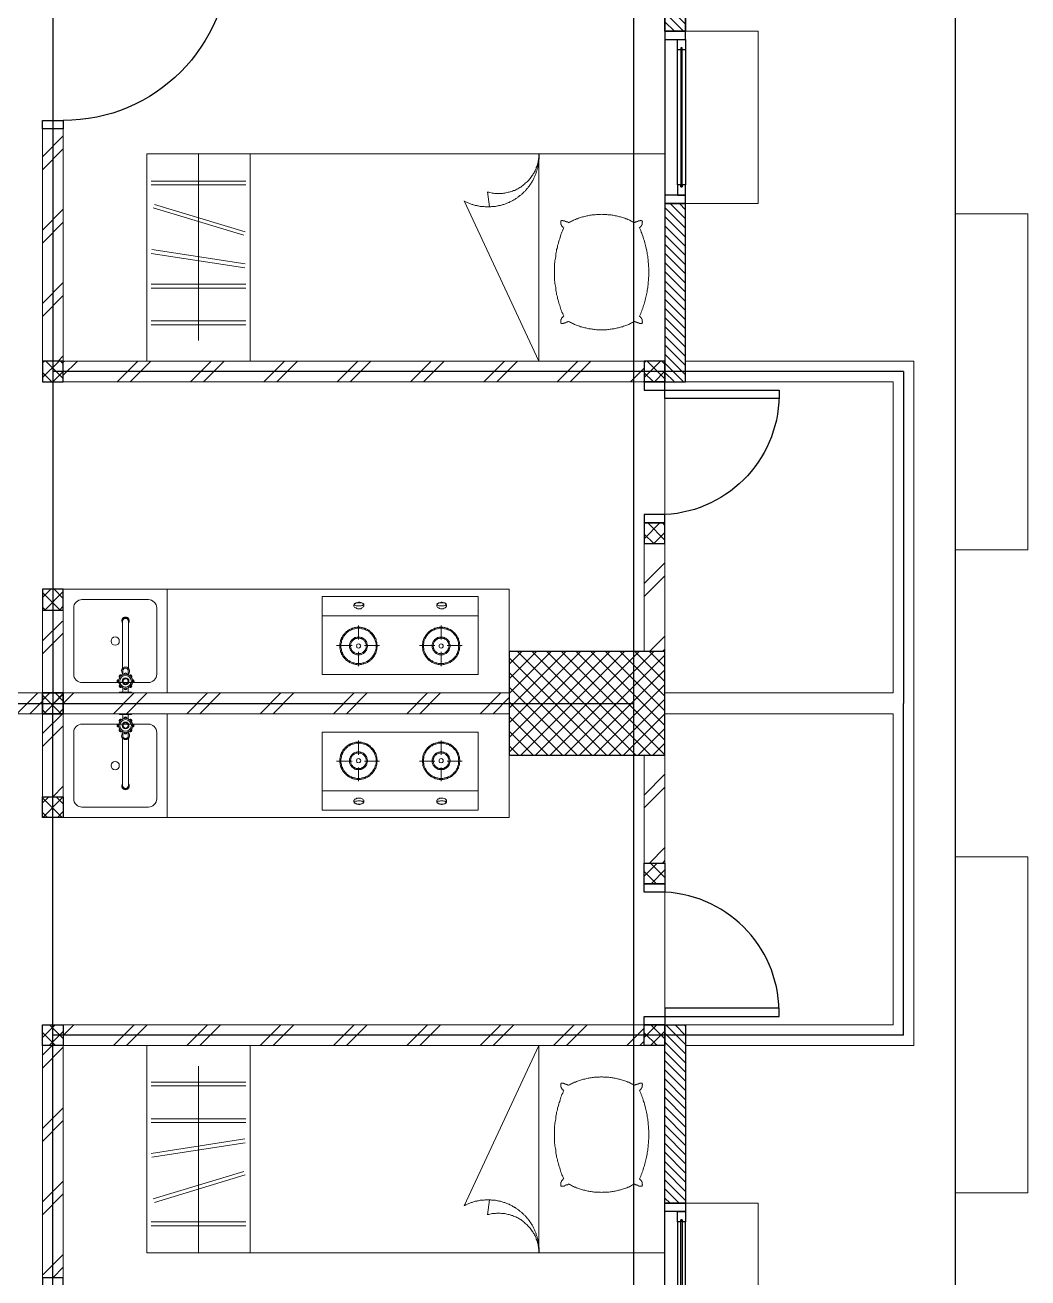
# Model space of a CAD drawing. Header units: millimetres. Extents: x -324 to 75, y -297 to 70.
# Drawn here: x -44.29 to -39.46, y 29.31 to 35.35 of the extents above; entities that cross this region are included whole.
import ezdxf

# ---------------------------------------------------------------- set-up
doc = ezdxf.new("R2010")
doc.units = ezdxf.units.MM
doc.layers.get('defpoints').update_dxf_attribs({"color": 1})
for name, color, linetype, lineweight in [('ars', 11, 'Continuous', 0), ('KOL', 1, 'Continuous', 30), ('KOLOM', 4, 'Continuous', 9), ('lan', 7, 'Continuous', 15), ('SANITAIR', 15, 'Continuous', 9), ('tem', 5, 'Continuous', 20)]:
    doc.layers.add(name, color=color, linetype=linetype, lineweight=lineweight)
doc.layers.add('as', color=1, linetype='Continuous', plot=False)
doc.layers.add('Kusen', color=30, linetype='Continuous')
pattern_1 = [(45, (3.915, 7.49455), (-0.1767767, 0.1767767), []), (45, (3.9775, 7.49455), (-0.1767767, 0.1767767), [])]

# ---------------------------------------------------------------- blocks, each defined once
blk = doc.blocks.new('T. J2')
at = {"layer": 'Kusen'}
for p, q in [((-0.3692, 0.1), (0.2808, 0.1)), ((-0.4192, 0), (0.3308, 0)), ((0.2808, 0.06), (-0.3692, 0.06))]:
    blk.add_line(p, q, dxfattribs=at)
for points in [[(-0.4592, 0), (-0.4192, 0), (-0.4192, 0.1), (-0.4592, 0.1)], [(0.3308, 0), (0.3708, 0), (0.3708, 0.1), (0.3308, 0.1)]]:
    blk.add_lwpolyline(points, close=True, dxfattribs=at)
for points in [[(-0.3692, 0.0775), (-0.3692, 0.06), (-0.4192, 0.06), (-0.4192, 0.1), (-0.3692, 0.1), (-0.3692, 0.0825), (-0.3792, 0.0825), (-0.3792, 0.0775), (-0.3692, 0.0775)], [(0.2808, 0.0775), (0.2808, 0.06), (0.3308, 0.06), (0.3308, 0.1), (0.2808, 0.1), (0.2808, 0.0825), (0.2908, 0.0825), (0.2908, 0.0775), (0.2808, 0.0775)]]:
    blk.add_lwpolyline(points, dxfattribs=at)
at = {"layer": 'Kusen', "color": 141}
blk.add_lwpolyline([(-0.3792, 0.0775), (0.2908, 0.0775), (0.2908, 0.0825), (-0.3792, 0.0825)], close=True, dxfattribs=at)
blk = doc.blocks.new('K 10.10')
at = {"layer": 'ars'}
h = blk.add_hatch(dxfattribs=at)
h.set_pattern_fill('_USER', color=256, scale=0.05, angle=45, double=1, pattern_type=0)
h.set_pattern_definition([(45, (0, 0), (-0.035355339, 0.035355339), []), (135, (0, 0), (-0.035355339, -0.035355339), [])])
h.paths.add_polyline_path([(1560.5383, 1380.4069), (1560.6383, 1380.4069), (1560.6383, 1380.5069), (1560.5383, 1380.5069)])
at = {"layer": 'KOL'}
blk.add_lwpolyline([(1560.5383, 1380.4069), (1560.6383, 1380.4069), (1560.6383, 1380.5069), (1560.5383, 1380.5069)], close=True, dxfattribs=at)
blk = doc.blocks.new('P.60')
at = {"layer": 'Kusen'}
for points in [[(1472.8348, 997.5354), (1472.8748, 997.5354), (1472.8748, 997.4354), (1472.8348, 997.4354)], [(1473.4748, 997.5354), (1473.5148, 997.5354), (1473.5148, 997.4354), (1473.4748, 997.4354)], [(1472.8748, 996.8854), (1472.9148, 996.8854), (1472.9148, 997.4354), (1472.8748, 997.4354)]]:
    blk.add_lwpolyline(points, close=True, dxfattribs=at)
blk.add_arc((1472.8948, 997.4658), 0.5808, 268.02661, 356.99428, dxfattribs=at)
blk = doc.blocks.new('P.80')
at = {"layer": 'Kusen'}
for points in [[(-69.8094, -74.8368), (-69.7694, -74.8368), (-69.7694, -74.0368), (-69.8094, -74.0368)], [(-70.6094, -74.9368), (-70.5694, -74.9368), (-70.5694, -74.8368), (-70.6094, -74.8368)], [(-69.7694, -74.9368), (-69.7294, -74.9368), (-69.7294, -74.8368), (-69.7694, -74.8368)]]:
    blk.add_lwpolyline(points, close=True, dxfattribs=at)
blk.add_arc((-69.7694, -74.8368), 0.8, 90, 180, dxfattribs=at)
blk = doc.blocks.new('KRAN DPR ATAS')
for p, q in [((-0.0289, 0), (0.0289, 0)), ((-0.0289, 0), (-0.0289, -0.0021)), ((0.0289, 0), (0.0289, -0.0021)), ((-0.0275, -0.0035), (0.0275, -0.0035)), ((-0.0127, -0.0092), (-0.0127, -0.0252)), ((0.0127, -0.0092), (0.0127, -0.0252)), ((-0.014, -0.1188), (-0.014, -0.3457)), ((-0.0127, -0.0877), (-0.0127, -0.1101)), ((0.0127, -0.0877), (0.0127, -0.1101)), ((0.014, -0.1188), (0.014, -0.3457))]:
    blk.add_line(p, q)
for radius in [0.0338, 0.0279, 0.0166, 0.0138, 0.0123]:
    blk.add_circle((0, -0.0564), radius)
for centre, radius, start, end in [((-0.0338, -0.0564), 0.00706, 84.00203, 275.99797), ((-0.0315, -0.0564), 0.00706, 103.11888, 256.88112), ((-0.0239, -0.0326), 0.00706, 39.00203, 230.99797), ((-0.0222, -0.0342), 0.00706, 58.11888, 211.88112), ((-0.0275, -0.0021), 0.00141, 180, 270), ((-0.0183, -0.0092), 0.00564, 0, 90), ((-0.0009, -0.0214), 0.00884, 254.902, 254.902), ((0, -0.0227), 0.00706, 354.00203, 185.99797), ((0, -0.025), 0.00706, 13.11888, 166.88112), ((0.0183, -0.0092), 0.00564, 90, 180), ((0.0239, -0.0326), 0.00706, 309.00203, 140.99797), ((0.0222, -0.0342), 0.00706, 328.11888, 121.88112), ((0.0275, -0.0021), 0.00141, 270, 0), ((0.0338, -0.0564), 0.00706, 264.00203, 95.99797), ((0.0315, -0.0564), 0.00706, 283.11888, 76.88112), ((-0.0239, -0.0803), 0.00706, 129.00203, 320.99797), ((-0.0222, -0.0787), 0.00706, 148.11888, 301.88112), ((0, -0.1058), 0.0191, 134.71101, 45.28899), ((0, -0.1058), 0.0134, 198.67172, 270), ((0, -0.0902), 0.00706, 174.00203, 5.99797), ((0, -0.0879), 0.00706, 193.11888, 346.88112), ((0, -0.1058), 0.0134, 270, 341.32828), ((0.0239, -0.0803), 0.00706, 219.00203, 50.99797), ((0.0222, -0.0787), 0.00706, 238.11888, 31.88112), ((0, -0.3457), 0.0178, 141.82775, 38.17225), ((0, -0.3484), 0.0178, 175.66412, 4.33588), ((0, -0.3457), 0.014, 180, 0)]:
    blk.add_arc(centre, radius, start, end)
blk = doc.blocks.new('KOMPOR')
for points in [[(0, 0.3765), (0, -0.3765)], [(0.0944, 0.3765), (0, 0.3765)], [(0.3765, 0.3765), (0.0944, 0.3765)], [(0.0944, 0.3765), (0.0944, -0.3765)], [(0.3765, -0.3765), (0.3765, 0.3765)], [(0.2373, 0.3063), (0.2373, 0.2312)], [(0.2385, 0.2906), (0.2337, 0.2906), (0.23, 0.2906), (0.2252, 0.2893), (0.2203, 0.2893), (0.2167, 0.2881), (0.2119, 0.2869), (0.2082, 0.2857), (0.2034, 0.2833), (0.1998, 0.2821), (0.1961, 0.2797), (0.1925, 0.2772), (0.1889, 0.276), (0.1852, 0.2724), (0.1816, 0.27), (0.178, 0.2676), (0.1755, 0.2639), (0.1719, 0.2615), (0.1695, 0.2579), (0.1671, 0.2542), (0.1634, 0.2506), (0.1622, 0.247), (0.1598, 0.2433), (0.1574, 0.2397), (0.1562, 0.2361), (0.1538, 0.2312), (0.1525, 0.2276), (0.1513, 0.2228), (0.1501, 0.2191), (0.1501, 0.2143), (0.1489, 0.2094), (0.1489, 0.2058), (0.1489, 0.201), (0.1489, 0.1961), (0.1489, 0.1913), (0.1501, 0.1864), (0.1501, 0.1828), (0.1513, 0.178), (0.1525, 0.1743), (0.1538, 0.1695), (0.1562, 0.1659), (0.1574, 0.161), (0.1598, 0.1574), (0.1622, 0.1538), (0.1634, 0.1501), (0.1671, 0.1465), (0.1695, 0.1429), (0.1719, 0.1404), (0.1755, 0.1368), (0.178, 0.1344), (0.1816, 0.1308), (0.1852, 0.1283), (0.1889, 0.1259), (0.1925, 0.1235), (0.1961, 0.1211), (0.1998, 0.1199), (0.2034, 0.1174), (0.2082, 0.1162), (0.2119, 0.115), (0.2167, 0.1138), (0.2203, 0.1126), (0.2252, 0.1114), (0.23, 0.1114), (0.2337, 0.1102), (0.2385, 0.1102), (0.2433, 0.1102), (0.2482, 0.1114), (0.253, 0.1114), (0.2567, 0.1126), (0.2615, 0.1138), (0.2651, 0.115), (0.27, 0.1162), (0.2736, 0.1174), (0.2785, 0.1199), (0.2821, 0.1211), (0.2857, 0.1235), (0.2893, 0.1259), (0.293, 0.1283), (0.2966, 0.1308), (0.299, 0.1344), (0.3027, 0.1368), (0.3051, 0.1404), (0.3087, 0.1429), (0.3111, 0.1465), (0.3136, 0.1501), (0.316, 0.1538), (0.3184, 0.1574), (0.3196, 0.161), (0.322, 0.1659), (0.3232, 0.1695), (0.3245, 0.1743), (0.3257, 0.178), (0.3269, 0.1828), (0.3281, 0.1864), (0.3281, 0.1913), (0.3293, 0.1961), (0.3293, 0.201), (0.3293, 0.2058), (0.3281, 0.2094), (0.3281, 0.2143), (0.3269, 0.2191), (0.3257, 0.2228), (0.3245, 0.2276), (0.3232, 0.2312), (0.322, 0.2361), (0.3196, 0.2397), (0.3184, 0.2433), (0.316, 0.247), (0.3136, 0.2506), (0.3111, 0.2542), (0.3087, 0.2579), (0.3051, 0.2615), (0.3027, 0.2639), (0.299, 0.2676), (0.2966, 0.27), (0.293, 0.2724), (0.2893, 0.276), (0.2857, 0.2772), (0.2821, 0.2797), (0.2785, 0.2821), (0.2736, 0.2833), (0.27, 0.2857), (0.2651, 0.2869), (0.2615, 0.2881), (0.2567, 0.2893), (0.253, 0.2893), (0.2482, 0.2906), (0.2433, 0.2906), (0.2385, 0.2906)], [(0.2385, 0.2857), (0.2349, 0.2857), (0.23, 0.2857), (0.2264, 0.2845), (0.2215, 0.2833), (0.2179, 0.2833), (0.2131, 0.2821), (0.2094, 0.2809), (0.2058, 0.2785), (0.2022, 0.2772), (0.1985, 0.2748), (0.1949, 0.2736), (0.1913, 0.2712), (0.1877, 0.2688), (0.1852, 0.2663), (0.1816, 0.2639), (0.1792, 0.2603), (0.1755, 0.2579), (0.1731, 0.2542), (0.1707, 0.2518), (0.1683, 0.2482), (0.1659, 0.2446), (0.1646, 0.2409), (0.1622, 0.2373), (0.161, 0.2337), (0.1586, 0.23), (0.1574, 0.2264), (0.1562, 0.2215), (0.1562, 0.2179), (0.155, 0.2131), (0.1538, 0.2094), (0.1538, 0.2046), (0.1538, 0.201), (0.1538, 0.1961), (0.1538, 0.1925), (0.155, 0.1877), (0.1562, 0.184), (0.1562, 0.1792), (0.1574, 0.1755), (0.1586, 0.1719), (0.161, 0.1671), (0.1622, 0.1634), (0.1646, 0.1598), (0.1659, 0.1562), (0.1683, 0.1525), (0.1707, 0.1501), (0.1731, 0.1465), (0.1755, 0.1441), (0.1792, 0.1404), (0.1816, 0.138), (0.1852, 0.1356), (0.1877, 0.132), (0.1913, 0.1308), (0.1949, 0.1283), (0.1985, 0.1259), (0.2022, 0.1235), (0.2058, 0.1223), (0.2094, 0.1211), (0.2131, 0.1199), (0.2179, 0.1186), (0.2215, 0.1174), (0.2264, 0.1162), (0.23, 0.1162), (0.2349, 0.1162), (0.2385, 0.1162), (0.2433, 0.1162), (0.247, 0.1162), (0.2518, 0.1162), (0.2554, 0.1174), (0.2603, 0.1186), (0.2639, 0.1199), (0.2676, 0.1211), (0.2724, 0.1223), (0.276, 0.1235), (0.2797, 0.1259), (0.2833, 0.1283), (0.2869, 0.1308), (0.2893, 0.132), (0.293, 0.1356), (0.2954, 0.138), (0.299, 0.1404), (0.3015, 0.1441), (0.3039, 0.1465), (0.3075, 0.1501), (0.3087, 0.1525), (0.3111, 0.1562), (0.3136, 0.1598), (0.316, 0.1634), (0.3172, 0.1671), (0.3184, 0.1719), (0.3196, 0.1755), (0.3208, 0.1792), (0.322, 0.184), (0.3232, 0.1877), (0.3232, 0.1925), (0.3232, 0.1961), (0.3232, 0.201), (0.3232, 0.2046), (0.3232, 0.2094), (0.3232, 0.2131), (0.322, 0.2179), (0.3208, 0.2215), (0.3196, 0.2264), (0.3184, 0.23), (0.3172, 0.2337), (0.316, 0.2373), (0.3136, 0.2409), (0.3111, 0.2446), (0.3087, 0.2482), (0.3075, 0.2518), (0.3039, 0.2542), (0.3015, 0.2579), (0.299, 0.2603), (0.2954, 0.2639), (0.293, 0.2663), (0.2893, 0.2688), (0.2869, 0.2712), (0.2833, 0.2736), (0.2797, 0.2748), (0.276, 0.2772), (0.2724, 0.2785), (0.2676, 0.2809), (0.2639, 0.2821), (0.2603, 0.2833), (0.2554, 0.2833), (0.2518, 0.2845), (0.247, 0.2857), (0.2433, 0.2857), (0.2385, 0.2857)], [(0.2385, 0.2433), (0.2349, 0.2433), (0.23, 0.2433), (0.2264, 0.2421), (0.2215, 0.2409), (0.2179, 0.2385), (0.2143, 0.2361), (0.2119, 0.2337), (0.2082, 0.2312), (0.2058, 0.2276), (0.2034, 0.2252), (0.201, 0.2215), (0.1985, 0.2179), (0.1973, 0.2131), (0.1961, 0.2094), (0.1961, 0.2046), (0.1961, 0.201), (0.1961, 0.1961), (0.1961, 0.1925), (0.1973, 0.1877), (0.1985, 0.184), (0.201, 0.1804), (0.2034, 0.1768), (0.2058, 0.1731), (0.2082, 0.1707), (0.2119, 0.1671), (0.2143, 0.1646), (0.2179, 0.1622), (0.2215, 0.161), (0.2264, 0.1598), (0.23, 0.1586), (0.2349, 0.1574), (0.2385, 0.1574), (0.2433, 0.1574), (0.247, 0.1586), (0.2518, 0.1598), (0.2554, 0.161), (0.2591, 0.1622), (0.2627, 0.1646), (0.2663, 0.1671), (0.2688, 0.1707), (0.2724, 0.1731), (0.2748, 0.1768), (0.2772, 0.1804), (0.2785, 0.184), (0.2797, 0.1877), (0.2809, 0.1925), (0.2821, 0.1961), (0.2821, 0.201), (0.2821, 0.2046), (0.2809, 0.2094), (0.2797, 0.2131), (0.2785, 0.2179), (0.2772, 0.2215), (0.2748, 0.2252), (0.2724, 0.2276), (0.2688, 0.2312), (0.2663, 0.2337), (0.2627, 0.2361), (0.2591, 0.2385), (0.2554, 0.2409), (0.2518, 0.2421), (0.247, 0.2433), (0.2433, 0.2433), (0.2385, 0.2433)], [(0.0436, 0.2228), (0.0472, 0.2228), (0.0496, 0.2215), (0.0533, 0.2191), (0.0545, 0.2155), (0.0557, 0.2119), (0.0581, 0.2094), (0.0593, 0.2046), (0.0593, 0.1998), (0.0593, 0.1949), (0.0593, 0.1901), (0.0569, 0.1864), (0.0557, 0.1828), (0.0533, 0.1792), (0.0508, 0.178), (0.0484, 0.1755), (0.046, 0.1743), (0.0424, 0.1743), (0.04, 0.1755), (0.0375, 0.178), (0.0339, 0.1792), (0.0327, 0.1828), (0.0315, 0.1864), (0.0291, 0.1901), (0.0278, 0.1949), (0.0278, 0.1998), (0.0291, 0.2046), (0.0303, 0.2094), (0.0315, 0.2119), (0.0339, 0.2155), (0.0351, 0.2191), (0.0375, 0.2215), (0.0412, 0.2228), (0.0436, 0.2228)], [(0.0375, 0.2215), (0.04, 0.2215), (0.04, 0.2203), (0.0424, 0.2179), (0.0436, 0.2155), (0.0448, 0.2119), (0.0448, 0.2082), (0.046, 0.2034), (0.046, 0.1998), (0.046, 0.1961), (0.046, 0.1913), (0.0448, 0.1877), (0.0436, 0.184), (0.0436, 0.1816), (0.0412, 0.178), (0.04, 0.1768), (0.0387, 0.1755), (0.0375, 0.1755), (0.0351, 0.1768), (0.0339, 0.178), (0.0327, 0.1816), (0.0315, 0.184), (0.0315, 0.1877), (0.0303, 0.1913), (0.0303, 0.1961), (0.0303, 0.1998), (0.0303, 0.2034), (0.0315, 0.2082), (0.0315, 0.2119), (0.0327, 0.2155), (0.0339, 0.2179), (0.0351, 0.2203), (0.0363, 0.2215), (0.0375, 0.2215)], [(0.1404, 0.201), (0.207, 0.201)], [(0.2385, 0.2385), (0.2349, 0.2385), (0.2312, 0.2373), (0.2276, 0.2373), (0.224, 0.2361), (0.2203, 0.2337), (0.2179, 0.2324), (0.2143, 0.23), (0.2119, 0.2276), (0.2094, 0.2252), (0.207, 0.2215), (0.2058, 0.2191), (0.2034, 0.2155), (0.2022, 0.2119), (0.2022, 0.2082), (0.201, 0.2046), (0.201, 0.201), (0.201, 0.1973), (0.2022, 0.1925), (0.2022, 0.1889), (0.2034, 0.1864), (0.2058, 0.1828), (0.207, 0.1792), (0.2094, 0.1768), (0.2119, 0.1743), (0.2143, 0.1719), (0.2179, 0.1695), (0.2203, 0.1671), (0.224, 0.1659), (0.2276, 0.1646), (0.2312, 0.1634), (0.2349, 0.1634), (0.2385, 0.1622), (0.2421, 0.1634), (0.247, 0.1634), (0.2506, 0.1646), (0.253, 0.1659), (0.2567, 0.1671), (0.2603, 0.1695), (0.2627, 0.1719), (0.2651, 0.1743), (0.2676, 0.1768), (0.27, 0.1792), (0.2724, 0.1828), (0.2736, 0.1864), (0.2748, 0.1889), (0.276, 0.1925), (0.276, 0.1973), (0.2772, 0.201), (0.276, 0.2046), (0.276, 0.2082), (0.2748, 0.2119), (0.2736, 0.2155), (0.2724, 0.2191), (0.27, 0.2215), (0.2676, 0.2252), (0.2651, 0.2276), (0.2627, 0.23), (0.2603, 0.2324), (0.2567, 0.2337), (0.253, 0.2361), (0.2506, 0.2373), (0.247, 0.2373), (0.2421, 0.2385), (0.2385, 0.2385)], [(0.2385, 0.2107), (0.2349, 0.2094), (0.2312, 0.2082), (0.23, 0.2046), (0.2288, 0.201), (0.23, 0.1961), (0.2312, 0.1937), (0.2349, 0.1913), (0.2385, 0.1901), (0.2433, 0.1913), (0.2458, 0.1937), (0.2482, 0.1961), (0.2494, 0.201), (0.2482, 0.2046), (0.2458, 0.2082), (0.2433, 0.2094), (0.2385, 0.2107)], [(0.3366, 0.1998), (0.2676, 0.1998)], [(0.2373, 0.0993), (0.2373, 0.1719)], [(0.2385, -0.1077), (0.2337, -0.1077), (0.23, -0.1077), (0.2252, -0.109), (0.2203, -0.109), (0.2167, -0.1102), (0.2119, -0.1114), (0.2082, -0.1126), (0.2034, -0.115), (0.1998, -0.1162), (0.1961, -0.1186), (0.1925, -0.1211), (0.1889, -0.1235), (0.1852, -0.1259), (0.1816, -0.1283), (0.178, -0.1308), (0.1755, -0.1344), (0.1719, -0.1368), (0.1695, -0.1404), (0.1671, -0.1441), (0.1634, -0.1477), (0.1622, -0.1513), (0.1598, -0.155), (0.1574, -0.1586), (0.1562, -0.1622), (0.1538, -0.1671), (0.1525, -0.1707), (0.1513, -0.1755), (0.1501, -0.1792), (0.1501, -0.184), (0.1489, -0.1889), (0.1489, -0.1925), (0.1489, -0.1973), (0.1489, -0.2022), (0.1489, -0.207), (0.1501, -0.2119), (0.1501, -0.2155), (0.1513, -0.2203), (0.1525, -0.224), (0.1538, -0.2288), (0.1562, -0.2324), (0.1574, -0.2373), (0.1598, -0.2409), (0.1622, -0.2446), (0.1634, -0.2482), (0.1671, -0.2518), (0.1695, -0.2554), (0.1719, -0.2579), (0.1755, -0.2615), (0.178, -0.2639), (0.1816, -0.2676), (0.1852, -0.27), (0.1889, -0.2724), (0.1925, -0.2748), (0.1961, -0.2772), (0.1998, -0.2785), (0.2034, -0.2809), (0.2082, -0.2821), (0.2119, -0.2833), (0.2167, -0.2845), (0.2203, -0.2857), (0.2252, -0.2869), (0.23, -0.2869), (0.2337, -0.2881), (0.2385, -0.2881), (0.2433, -0.2881), (0.2482, -0.2869), (0.253, -0.2869), (0.2567, -0.2857), (0.2615, -0.2845), (0.2651, -0.2833), (0.27, -0.2821), (0.2736, -0.2809), (0.2785, -0.2785), (0.2821, -0.2772), (0.2857, -0.2748), (0.2893, -0.2724), (0.293, -0.27), (0.2966, -0.2676), (0.299, -0.2639), (0.3027, -0.2615), (0.3051, -0.2579), (0.3087, -0.2554), (0.3111, -0.2518), (0.3136, -0.2482), (0.316, -0.2446), (0.3184, -0.2409), (0.3196, -0.2373), (0.322, -0.2324), (0.3232, -0.2288), (0.3245, -0.224), (0.3257, -0.2203), (0.3269, -0.2155), (0.3281, -0.2119), (0.3281, -0.207), (0.3293, -0.2022), (0.3293, -0.1973), (0.3293, -0.1925), (0.3281, -0.1889), (0.3281, -0.184), (0.3269, -0.1792), (0.3257, -0.1755), (0.3245, -0.1707), (0.3232, -0.1671), (0.322, -0.1622), (0.3196, -0.1586), (0.3184, -0.155), (0.316, -0.1513), (0.3136, -0.1477), (0.3111, -0.1441), (0.3087, -0.1404), (0.3051, -0.1368), (0.3027, -0.1344), (0.299, -0.1308), (0.2966, -0.1283), (0.293, -0.1259), (0.2893, -0.1235), (0.2857, -0.1211), (0.2821, -0.1186), (0.2785, -0.1162), (0.2736, -0.115), (0.27, -0.1126), (0.2651, -0.1114), (0.2615, -0.1102), (0.2567, -0.109), (0.253, -0.109), (0.2482, -0.1077), (0.2433, -0.1077), (0.2385, -0.1077)], [(0.2385, -0.1126), (0.2349, -0.1126), (0.23, -0.1126), (0.2264, -0.1138), (0.2215, -0.115), (0.2179, -0.115), (0.2131, -0.1162), (0.2094, -0.1174), (0.2058, -0.1199), (0.2022, -0.1211), (0.1985, -0.1235), (0.1949, -0.1247), (0.1913, -0.1271), (0.1877, -0.1295), (0.1852, -0.132), (0.1816, -0.1344), (0.1792, -0.138), (0.1755, -0.1404), (0.1731, -0.1441), (0.1707, -0.1465), (0.1683, -0.1501), (0.1659, -0.1538), (0.1646, -0.1574), (0.1622, -0.161), (0.161, -0.1646), (0.1586, -0.1683), (0.1574, -0.1719), (0.1562, -0.1768), (0.1562, -0.1804), (0.155, -0.1852), (0.1538, -0.1889), (0.1538, -0.1937), (0.1538, -0.1973), (0.1538, -0.2022), (0.1538, -0.2058), (0.155, -0.2107), (0.1562, -0.2143), (0.1562, -0.2191), (0.1574, -0.2228), (0.1586, -0.2264), (0.161, -0.2312), (0.1622, -0.2349), (0.1646, -0.2385), (0.1659, -0.2421), (0.1683, -0.2458), (0.1707, -0.2482), (0.1731, -0.2518), (0.1755, -0.2554), (0.1792, -0.2579), (0.1816, -0.2603), (0.1852, -0.2627), (0.1877, -0.2663), (0.1913, -0.2688), (0.1949, -0.27), (0.1985, -0.2724), (0.2022, -0.2748), (0.2058, -0.276), (0.2094, -0.2772), (0.2131, -0.2785), (0.2179, -0.2797), (0.2215, -0.2809), (0.2264, -0.2821), (0.23, -0.2821), (0.2349, -0.2821), (0.2385, -0.2833), (0.2433, -0.2821), (0.247, -0.2821), (0.2518, -0.2821), (0.2554, -0.2809), (0.2603, -0.2797), (0.2639, -0.2785), (0.2676, -0.2772), (0.2724, -0.276), (0.276, -0.2748), (0.2797, -0.2724), (0.2833, -0.27), (0.2869, -0.2688), (0.2893, -0.2663), (0.293, -0.2627), (0.2954, -0.2603), (0.299, -0.2579), (0.3015, -0.2554), (0.3039, -0.2518), (0.3075, -0.2482), (0.3087, -0.2458), (0.3111, -0.2421), (0.3136, -0.2385), (0.316, -0.2349), (0.3172, -0.2312), (0.3184, -0.2264), (0.3196, -0.2228), (0.3208, -0.2191), (0.322, -0.2143), (0.3232, -0.2107), (0.3232, -0.2058), (0.3232, -0.2022), (0.3232, -0.1973), (0.3232, -0.1937), (0.3232, -0.1889), (0.3232, -0.1852), (0.322, -0.1804), (0.3208, -0.1768), (0.3196, -0.1719), (0.3184, -0.1683), (0.3172, -0.1646), (0.316, -0.161), (0.3136, -0.1574), (0.3111, -0.1538), (0.3087, -0.1501), (0.3075, -0.1465), (0.3039, -0.1441), (0.3015, -0.1404), (0.299, -0.138), (0.2954, -0.1344), (0.293, -0.132), (0.2893, -0.1295), (0.2869, -0.1271), (0.2833, -0.1247), (0.2797, -0.1235), (0.276, -0.1211), (0.2724, -0.1199), (0.2676, -0.1174), (0.2639, -0.1162), (0.2603, -0.115), (0.2554, -0.115), (0.2518, -0.1138), (0.247, -0.1126), (0.2433, -0.1126), (0.2385, -0.1126)], [(0.2373, -0.0932), (0.2373, -0.1671)], [(0.0436, -0.1768), (0.0472, -0.1768), (0.0496, -0.178), (0.0533, -0.1804), (0.0545, -0.1828), (0.0557, -0.1864), (0.0581, -0.1901), (0.0593, -0.1949), (0.0593, -0.1985), (0.0593, -0.2034), (0.0593, -0.2082), (0.0569, -0.2119), (0.0557, -0.2167), (0.0533, -0.2191), (0.0508, -0.2215), (0.0484, -0.224), (0.046, -0.224), (0.0424, -0.224), (0.04, -0.224), (0.0375, -0.2215), (0.0339, -0.2191), (0.0327, -0.2167), (0.0315, -0.2119), (0.0291, -0.2082), (0.0278, -0.2034), (0.0278, -0.1985), (0.0291, -0.1949), (0.0303, -0.1901), (0.0315, -0.1864), (0.0339, -0.1828), (0.0351, -0.1804), (0.0375, -0.178), (0.0412, -0.1768), (0.0436, -0.1768)], [(0.0375, -0.1768), (0.04, -0.178), (0.04, -0.1792), (0.0424, -0.1804), (0.0436, -0.1828), (0.0448, -0.1864), (0.0448, -0.1901), (0.046, -0.1949), (0.046, -0.1985), (0.046, -0.2034), (0.046, -0.2082), (0.0448, -0.2107), (0.0436, -0.2155), (0.0436, -0.2179), (0.0412, -0.2203), (0.04, -0.2228), (0.0387, -0.2228), (0.0375, -0.2228), (0.0351, -0.2228), (0.0339, -0.2203), (0.0327, -0.2179), (0.0315, -0.2155), (0.0315, -0.2107), (0.0303, -0.2082), (0.0303, -0.2034), (0.0303, -0.1985), (0.0303, -0.1949), (0.0315, -0.1901), (0.0315, -0.1864), (0.0327, -0.1828), (0.0339, -0.1804), (0.0351, -0.1792), (0.0363, -0.178), (0.0375, -0.1768)], [(0.2385, -0.155), (0.2349, -0.155), (0.23, -0.155), (0.2264, -0.1562), (0.2215, -0.1574), (0.2179, -0.1598), (0.2143, -0.1622), (0.2119, -0.1646), (0.2082, -0.1671), (0.2058, -0.1707), (0.2034, -0.1731), (0.201, -0.1768), (0.1985, -0.1804), (0.1973, -0.1852), (0.1961, -0.1889), (0.1961, -0.1937), (0.1961, -0.1973), (0.1961, -0.2022), (0.1961, -0.207), (0.1973, -0.2107), (0.1985, -0.2143), (0.201, -0.2179), (0.2034, -0.2215), (0.2058, -0.2252), (0.2082, -0.2288), (0.2119, -0.2312), (0.2143, -0.2337), (0.2179, -0.2361), (0.2215, -0.2373), (0.2264, -0.2385), (0.23, -0.2397), (0.2349, -0.2409), (0.2385, -0.2409), (0.2433, -0.2409), (0.247, -0.2397), (0.2518, -0.2385), (0.2554, -0.2373), (0.2591, -0.2361), (0.2627, -0.2337), (0.2663, -0.2312), (0.2688, -0.2288), (0.2724, -0.2252), (0.2748, -0.2215), (0.2772, -0.2179), (0.2785, -0.2143), (0.2797, -0.2107), (0.2809, -0.207), (0.2821, -0.2022), (0.2821, -0.1973), (0.2821, -0.1937), (0.2809, -0.1889), (0.2797, -0.1852), (0.2785, -0.1804), (0.2772, -0.1768), (0.2748, -0.1731), (0.2724, -0.1707), (0.2688, -0.1671), (0.2663, -0.1646), (0.2627, -0.1622), (0.2591, -0.1598), (0.2554, -0.1574), (0.2518, -0.1562), (0.247, -0.155), (0.2433, -0.155), (0.2385, -0.155)], [(0.2385, -0.1598), (0.2349, -0.1598), (0.2312, -0.161), (0.2276, -0.161), (0.224, -0.1622), (0.2203, -0.1646), (0.2179, -0.1659), (0.2143, -0.1683), (0.2119, -0.1707), (0.2094, -0.1731), (0.207, -0.1768), (0.2058, -0.1792), (0.2034, -0.1828), (0.2022, -0.1864), (0.2022, -0.1901), (0.201, -0.1937), (0.201, -0.1973), (0.201, -0.2022), (0.2022, -0.2058), (0.2022, -0.2094), (0.2034, -0.2131), (0.2058, -0.2155), (0.207, -0.2191), (0.2094, -0.2215), (0.2119, -0.224), (0.2143, -0.2264), (0.2179, -0.2288), (0.2203, -0.2312), (0.224, -0.2324), (0.2276, -0.2337), (0.2312, -0.2349), (0.2349, -0.2349), (0.2385, -0.2361), (0.2421, -0.2349), (0.247, -0.2349), (0.2506, -0.2337), (0.253, -0.2324), (0.2567, -0.2312), (0.2603, -0.2288), (0.2627, -0.2264), (0.2651, -0.224), (0.2676, -0.2215), (0.27, -0.2191), (0.2724, -0.2155), (0.2736, -0.2131), (0.2748, -0.2094), (0.276, -0.2058), (0.276, -0.2022), (0.2772, -0.1973), (0.276, -0.1937), (0.276, -0.1901), (0.2748, -0.1864), (0.2736, -0.1828), (0.2724, -0.1792), (0.27, -0.1768), (0.2676, -0.1731), (0.2651, -0.1707), (0.2627, -0.1683), (0.2603, -0.1659), (0.2567, -0.1646), (0.253, -0.1622), (0.2506, -0.161), (0.247, -0.161), (0.2421, -0.1598), (0.2385, -0.1598)], [(0.1404, -0.1973), (0.207, -0.1973)], [(0.2385, -0.1877), (0.2349, -0.1889), (0.2312, -0.1901), (0.23, -0.1937), (0.2288, -0.1973), (0.23, -0.2022), (0.2312, -0.2046), (0.2349, -0.207), (0.2385, -0.2082), (0.2433, -0.207), (0.2458, -0.2046), (0.2482, -0.2022), (0.2494, -0.1973), (0.2482, -0.1937), (0.2458, -0.1901), (0.2433, -0.1889), (0.2385, -0.1877)], [(0.2373, -0.299), (0.2373, -0.2264)], [(0.3366, -0.1985), (0.2676, -0.1985)], [(0.0944, -0.3765), (0, -0.3765)], [(0.0944, -0.3765), (0.3765, -0.3765)]]:
    blk.add_lwpolyline(points)
blk = doc.blocks.new('BED2')
blk.add_lwpolyline([(-0.4994, 1.9988), (0.4994, 1.9988), (0.4994, 0), (-0.4994, 0)], close=True)
for points in [[(0.4994, 1.9988), (0.4994, 0)], [(-0.1435, 1.8765), (-0.1435, 1.8765), (-0.1435, 1.8765), (-0.1447, 1.8765), (-0.1447, 1.8777), (-0.1447, 1.8789), (-0.1471, 1.8789), (-0.1471, 1.8814), (-0.1495, 1.8814), (-0.1495, 1.8826), (-0.1495, 1.8826), (-0.1495, 1.8838), (-0.1519, 1.8838), (-0.1519, 1.8862), (-0.1556, 1.8862), (-0.1556, 1.8874), (-0.158, 1.8874), (-0.158, 1.8886), (-0.1592, 1.8886), (-0.1592, 1.8886), (-0.1689, 1.8886), (-0.1689, 1.8898), (-0.1701, 1.8898), (-0.1701, 1.891), (-0.1737, 1.891), (-0.1737, 1.8898), (-0.1737, 1.8898), (-0.1737, 1.8886), (-0.1774, 1.8886), (-0.1774, 1.8886), (-0.1774, 1.8886), (-0.1774, 1.8862), (-0.1786, 1.8862), (-0.1786, 1.8789), (-0.1774, 1.8789), (-0.1774, 1.8765), (-0.1774, 1.8765), (-0.1774, 1.8729), (-0.1762, 1.8729), (-0.1762, 1.8705), (-0.1749, 1.8705), (-0.1749, 1.868), (-0.1737, 1.868), (-0.1737, 1.8668), (-0.1737, 1.8668), (-0.1737, 1.8632), (-0.1725, 1.8632), (-0.1725, 1.8608), (-0.1713, 1.8608), (-0.1713, 1.8571), (-0.1713, 1.8571), (-0.1713, 1.8559), (-0.1701, 1.8559), (-0.1701, 1.8547), (-0.1689, 1.8547), (-0.1689, 1.8523), (-0.1677, 1.8523)], [(0.2827, 1.8765), (0.2766, 1.8789), (0.2706, 1.8826), (0.2633, 1.885), (0.2573, 1.8874), (0.2512, 1.8898), (0.2439, 1.8923), (0.2379, 1.8947), (0.2306, 1.8959), (0.2246, 1.8983), (0.2185, 1.9007), (0.2113, 1.9019), (0.2052, 1.9044), (0.1979, 1.9056), (0.1919, 1.9068), (0.1846, 1.9092), (0.1786, 1.9104), (0.1713, 1.9116), (0.1653, 1.9128), (0.158, 1.914), (0.1519, 1.9153), (0.1447, 1.9165), (0.1374, 1.9165), (0.1314, 1.9177), (0.1241, 1.9189), (0.118, 1.9189), (0.1108, 1.9201), (0.1047, 1.9201), (0.0975, 1.9201), (0.0902, 1.9213), (0.0841, 1.9213), (0.0769, 1.9213), (0.0708, 1.9213), (0.0636, 1.9213), (0.0563, 1.9213), (0.0502, 1.9213), (0.043, 1.9201), (0.0369, 1.9201), (0.0297, 1.9201), (0.0224, 1.9189), (0.0163, 1.9189), (0.0091, 1.9177), (0.003, 1.9165), (-0.0042, 1.9165), (-0.0115, 1.9153), (-0.0176, 1.914), (-0.0248, 1.9128), (-0.0309, 1.9116), (-0.0381, 1.9104), (-0.0442, 1.9092), (-0.0515, 1.9068), (-0.0575, 1.9056), (-0.0648, 1.9044), (-0.0708, 1.9019), (-0.0781, 1.9007), (-0.0841, 1.8983), (-0.0902, 1.8959), (-0.0975, 1.8947), (-0.1035, 1.8923), (-0.1108, 1.8898), (-0.1168, 1.8874), (-0.1229, 1.885), (-0.1301, 1.8826), (-0.1362, 1.8789), (-0.1423, 1.8765)], [(0.3081, 1.8523), (0.3081, 1.8523), (0.3081, 1.8547), (0.3093, 1.8547), (0.3093, 1.8559), (0.3105, 1.8559), (0.3105, 1.8571), (0.3117, 1.8571), (0.3117, 1.8608), (0.3117, 1.8608), (0.3117, 1.8632), (0.313, 1.8632), (0.313, 1.8668), (0.3142, 1.8668), (0.3142, 1.868), (0.3142, 1.868), (0.3142, 1.8705), (0.3154, 1.8705), (0.3154, 1.8729), (0.3166, 1.8729), (0.3166, 1.8765), (0.3178, 1.8765), (0.3178, 1.8789), (0.3178, 1.8789), (0.3178, 1.8862), (0.3178, 1.8862), (0.3178, 1.8886), (0.3166, 1.8886), (0.3166, 1.8886), (0.3142, 1.8886), (0.3142, 1.8898), (0.313, 1.8898), (0.313, 1.891), (0.3093, 1.891), (0.3093, 1.8898), (0.3081, 1.8898), (0.3081, 1.8886), (0.2996, 1.8886), (0.2996, 1.8886), (0.2972, 1.8886), (0.2972, 1.8874), (0.296, 1.8874), (0.296, 1.8862), (0.2924, 1.8862), (0.2924, 1.8838), (0.29, 1.8838), (0.29, 1.8826), (0.2887, 1.8826), (0.2887, 1.8814), (0.2863, 1.8814), (0.2863, 1.8789), (0.2851, 1.8789), (0.2851, 1.8777), (0.2839, 1.8777), (0.2839, 1.8765), (0.2839, 1.8765), (0.2839, 1.8765), (0.2827, 1.8765)], [(-0.1677, 1.8523), (-0.1701, 1.8475), (-0.1725, 1.8426), (-0.1749, 1.8378), (-0.1774, 1.8329), (-0.1798, 1.8293), (-0.1822, 1.8245), (-0.1834, 1.8196), (-0.1858, 1.8148), (-0.187, 1.8099), (-0.1895, 1.8051), (-0.1907, 1.799), (-0.1931, 1.7942), (-0.1943, 1.7893), (-0.1955, 1.7845), (-0.1967, 1.7797), (-0.1979, 1.7748), (-0.1992, 1.77), (-0.2004, 1.7651), (-0.2016, 1.7591), (-0.2028, 1.7542), (-0.204, 1.7494), (-0.204, 1.7446), (-0.2052, 1.7397), (-0.2052, 1.7349), (-0.2064, 1.7288), (-0.2064, 1.724), (-0.2076, 1.7191), (-0.2076, 1.7143), (-0.2076, 1.7082), (-0.2076, 1.7034), (-0.2076, 1.6985), (-0.2088, 1.6937), (-0.2076, 1.6877), (-0.2076, 1.6828), (-0.2076, 1.678), (-0.2076, 1.6731), (-0.2076, 1.6683), (-0.2064, 1.6622), (-0.2064, 1.6574), (-0.2052, 1.6525), (-0.2052, 1.6477), (-0.204, 1.6429), (-0.204, 1.6368), (-0.2028, 1.632), (-0.2016, 1.6271), (-0.2004, 1.6223), (-0.1992, 1.6174), (-0.1979, 1.6126), (-0.1967, 1.6065), (-0.1955, 1.6017), (-0.1943, 1.5969), (-0.1931, 1.592), (-0.1907, 1.5872), (-0.1895, 1.5823), (-0.187, 1.5775), (-0.1858, 1.5726), (-0.1834, 1.5678), (-0.1822, 1.563), (-0.1798, 1.5581), (-0.1774, 1.5533), (-0.1749, 1.5484), (-0.1725, 1.5436), (-0.1701, 1.5387), (-0.1677, 1.5339)], [(0.3081, 1.5339), (0.3105, 1.5387), (0.313, 1.5436), (0.3154, 1.5484), (0.3178, 1.5533), (0.3202, 1.5581), (0.3226, 1.563), (0.3238, 1.5678), (0.3263, 1.5726), (0.3275, 1.5775), (0.3299, 1.5823), (0.3311, 1.5872), (0.3335, 1.592), (0.3347, 1.5969), (0.336, 1.6017), (0.3372, 1.6065), (0.3384, 1.6126), (0.3396, 1.6174), (0.3408, 1.6223), (0.342, 1.6271), (0.3432, 1.632), (0.3444, 1.6368), (0.3444, 1.6429), (0.3456, 1.6477), (0.3456, 1.6525), (0.3469, 1.6574), (0.3469, 1.6622), (0.3481, 1.6683), (0.3481, 1.6731), (0.3481, 1.678), (0.3481, 1.6828), (0.3493, 1.6889), (0.3493, 1.6937), (0.3493, 1.6985), (0.3481, 1.7034), (0.3481, 1.7082), (0.3481, 1.7143), (0.3481, 1.7191), (0.3469, 1.724), (0.3469, 1.7288), (0.3456, 1.7349), (0.3456, 1.7397), (0.3444, 1.7446), (0.3444, 1.7494), (0.3432, 1.7542), (0.342, 1.7591), (0.3408, 1.7651), (0.3396, 1.77), (0.3384, 1.7748), (0.3372, 1.7797), (0.336, 1.7845), (0.3347, 1.7893), (0.3335, 1.7942), (0.3311, 1.799), (0.3299, 1.8051), (0.3275, 1.8099), (0.3263, 1.8148), (0.3238, 1.8196), (0.3226, 1.8245), (0.3202, 1.8293), (0.3178, 1.8329), (0.3154, 1.8378), (0.313, 1.8426), (0.3105, 1.8475), (0.3081, 1.8523)], [(-0.1677, 1.5339), (-0.1689, 1.5339), (-0.1689, 1.5327), (-0.1701, 1.5327), (-0.1701, 1.5303), (-0.1713, 1.5303), (-0.1713, 1.5278), (-0.1713, 1.5278), (-0.1713, 1.5254), (-0.1725, 1.5254), (-0.1725, 1.523), (-0.1737, 1.523), (-0.1737, 1.5206), (-0.1737, 1.5206), (-0.1737, 1.5182), (-0.1749, 1.5182), (-0.1749, 1.5169), (-0.1762, 1.5169), (-0.1762, 1.5145), (-0.1774, 1.5145), (-0.1774, 1.5097), (-0.1774, 1.5097), (-0.1774, 1.5073), (-0.1786, 1.5073), (-0.1786, 1.5), (-0.1774, 1.5), (-0.1774, 1.4988), (-0.1774, 1.4988), (-0.1774, 1.4976), (-0.1737, 1.4976), (-0.1737, 1.4964), (-0.1737, 1.4964), (-0.1737, 1.4964), (-0.1701, 1.4964), (-0.1701, 1.4964), (-0.1689, 1.4964), (-0.1689, 1.4976), (-0.1592, 1.4976), (-0.1592, 1.4988), (-0.158, 1.4988), (-0.158, 1.5), (-0.1556, 1.5), (-0.1556, 1.5), (-0.1519, 1.5), (-0.1519, 1.5024), (-0.1495, 1.5024), (-0.1495, 1.5048), (-0.1495, 1.5048), (-0.1495, 1.5061), (-0.1471, 1.5061), (-0.1471, 1.5073), (-0.1447, 1.5073), (-0.1447, 1.5085), (-0.1447, 1.5085), (-0.1435, 1.5085), (-0.1435, 1.5097), (-0.1435, 1.5097)], [(-0.1423, 1.5109), (-0.1362, 1.5085), (-0.1289, 1.5048), (-0.1229, 1.5024), (-0.1168, 1.5), (-0.1108, 1.4976), (-0.1035, 1.4952), (-0.0975, 1.4939), (-0.0902, 1.4915), (-0.0841, 1.4891), (-0.0781, 1.4879), (-0.0708, 1.4855), (-0.0648, 1.4843), (-0.0575, 1.4818), (-0.0515, 1.4806), (-0.0442, 1.4794), (-0.0381, 1.477), (-0.0309, 1.4758), (-0.0248, 1.4746), (-0.0176, 1.4734), (-0.0115, 1.4722), (-0.0042, 1.4722), (0.003, 1.4709), (0.0091, 1.4697), (0.0163, 1.4685), (0.0224, 1.4685), (0.0297, 1.4673), (0.0369, 1.4673), (0.043, 1.4673), (0.0502, 1.4661), (0.0563, 1.4661), (0.0636, 1.4661), (0.0708, 1.4661), (0.0769, 1.4661), (0.0841, 1.4661), (0.0902, 1.4661), (0.0975, 1.4673), (0.1047, 1.4673), (0.1108, 1.4673), (0.118, 1.4685), (0.1241, 1.4685), (0.1314, 1.4697), (0.1386, 1.4709), (0.1447, 1.4722), (0.1519, 1.4722), (0.158, 1.4734), (0.1653, 1.4746), (0.1713, 1.4758), (0.1786, 1.477), (0.1846, 1.4794), (0.1919, 1.4806), (0.1979, 1.4818), (0.2052, 1.4843), (0.2113, 1.4855), (0.2185, 1.4879), (0.2246, 1.4891), (0.2306, 1.4915), (0.2379, 1.4939), (0.2439, 1.4952), (0.2512, 1.4976), (0.2573, 1.5), (0.2633, 1.5024), (0.2706, 1.5061), (0.2766, 1.5085), (0.2827, 1.5109)], [(0.2839, 1.5097), (0.2839, 1.5085), (0.2839, 1.5085), (0.2839, 1.5085), (0.2851, 1.5085), (0.2851, 1.5073), (0.2863, 1.5073), (0.2863, 1.5061), (0.2887, 1.5061), (0.2887, 1.5048), (0.29, 1.5048), (0.29, 1.5024), (0.2924, 1.5024), (0.2924, 1.5), (0.296, 1.5), (0.296, 1.5), (0.2972, 1.5), (0.2972, 1.4988), (0.2996, 1.4988), (0.2996, 1.4976), (0.3081, 1.4976), (0.3081, 1.4964), (0.3093, 1.4964), (0.3093, 1.4964), (0.313, 1.4964), (0.313, 1.4964), (0.3142, 1.4964), (0.3142, 1.4976), (0.3166, 1.4976), (0.3166, 1.4988), (0.3178, 1.4988), (0.3178, 1.5), (0.3178, 1.5), (0.3178, 1.5073), (0.3178, 1.5073), (0.3178, 1.5097), (0.3166, 1.5097), (0.3166, 1.5145), (0.3154, 1.5145), (0.3154, 1.5169), (0.3142, 1.5169), (0.3142, 1.5182), (0.3142, 1.5182), (0.3142, 1.5206), (0.313, 1.5206), (0.313, 1.523), (0.3117, 1.523), (0.3117, 1.5254), (0.3117, 1.5254), (0.3117, 1.5278), (0.3105, 1.5278), (0.3105, 1.5303), (0.3093, 1.5303), (0.3093, 1.5327), (0.3081, 1.5327), (0.3081, 1.5339), (0.3081, 1.5339)], [(0.2827, 1.5097), (0.2839, 1.5097)], [(-0.3154, 1.1441), (-0.3142, 1.1501), (-0.313, 1.155), (-0.3117, 1.161), (-0.3105, 1.1659), (-0.3105, 1.1719), (-0.3093, 1.1768), (-0.3093, 1.1828), (-0.3081, 1.1877), (-0.3081, 1.1937), (-0.3081, 1.1998), (-0.3081, 1.2046), (-0.3093, 1.2107), (-0.3093, 1.2155), (-0.3105, 1.2215), (-0.3105, 1.2264), (-0.3117, 1.2324), (-0.313, 1.2373), (-0.3142, 1.2433), (-0.3154, 1.2482), (-0.3166, 1.253), (-0.319, 1.2591), (-0.3202, 1.2639), (-0.3226, 1.2688), (-0.3238, 1.2748), (-0.3263, 1.2797), (-0.3287, 1.2845), (-0.3311, 1.2893), (-0.3347, 1.2942), (-0.3372, 1.299), (-0.3396, 1.3039), (-0.3432, 1.3087), (-0.3469, 1.3136), (-0.3505, 1.3172), (-0.3541, 1.322), (-0.3577, 1.3257), (-0.3614, 1.3305), (-0.365, 1.3341), (-0.3686, 1.3378), (-0.3735, 1.3426), (-0.3771, 1.3462), (-0.3808, 1.3499), (-0.3856, 1.3523), (-0.3904, 1.3559), (-0.3953, 1.3596), (-0.3989, 1.362), (-0.4038, 1.3644), (-0.4086, 1.368), (-0.4134, 1.3705), (-0.4183, 1.3729), (-0.4231, 1.3753), (-0.4292, 1.3777), (-0.434, 1.3789), (-0.4389, 1.3814), (-0.4437, 1.3826), (-0.4498, 1.385), (-0.4546, 1.3862), (-0.4607, 1.3874), (-0.4655, 1.3886), (-0.4715, 1.3898), (-0.4764, 1.3898), (-0.4824, 1.391), (-0.4873, 1.391), (-0.4933, 1.3923), (-0.4994, 1.3923)], [(-0.2718, 1.0315), (-0.2706, 1.0351), (-0.2682, 1.0387), (-0.2669, 1.0424), (-0.2645, 1.046), (-0.2633, 1.0496), (-0.2621, 1.0533), (-0.2609, 1.0581), (-0.2585, 1.0617), (-0.2573, 1.0654), (-0.2561, 1.069), (-0.2548, 1.0726), (-0.2536, 1.0763), (-0.2524, 1.0811), (-0.2512, 1.0847), (-0.2512, 1.0884), (-0.25, 1.092), (-0.2488, 1.0956), (-0.2488, 1.1005), (-0.2476, 1.1041), (-0.2464, 1.1077), (-0.2464, 1.1114), (-0.2464, 1.1162), (-0.2452, 1.1199), (-0.2452, 1.1235), (-0.2452, 1.1283), (-0.2439, 1.132), (-0.2439, 1.1356), (-0.2439, 1.1392), (-0.2439, 1.1441), (-0.2439, 1.1477), (-0.2439, 1.1513), (-0.2439, 1.1562), (-0.2439, 1.1598), (-0.2452, 1.1634), (-0.2452, 1.1671), (-0.2452, 1.1719), (-0.2464, 1.1755), (-0.2464, 1.1792), (-0.2464, 1.1828), (-0.2476, 1.1877), (-0.2488, 1.1913), (-0.2488, 1.1949), (-0.25, 1.1985), (-0.2512, 1.2034), (-0.2512, 1.207), (-0.2524, 1.2107), (-0.2536, 1.2143), (-0.2548, 1.2179), (-0.2561, 1.2228), (-0.2573, 1.2264), (-0.2585, 1.23), (-0.2597, 1.2337), (-0.2621, 1.2373), (-0.2633, 1.2409), (-0.2645, 1.2446), (-0.2657, 1.2482), (-0.2682, 1.2518), (-0.2694, 1.2554), (-0.2718, 1.2591), (-0.273, 1.2627), (-0.2754, 1.2663), (-0.2778, 1.27), (-0.2803, 1.2736), (-0.2815, 1.2772), (-0.2839, 1.2809), (-0.2863, 1.2845), (-0.2887, 1.2869), (-0.2912, 1.2906), (-0.2936, 1.2942), (-0.296, 1.2966), (-0.2984, 1.3002), (-0.3008, 1.3039), (-0.3033, 1.3063), (-0.3057, 1.3099), (-0.3093, 1.3123), (-0.3117, 1.316), (-0.3142, 1.3184), (-0.3178, 1.3208), (-0.3202, 1.3245), (-0.3226, 1.3269), (-0.3263, 1.3293), (-0.3287, 1.3317), (-0.3323, 1.3354), (-0.3347, 1.3378), (-0.3384, 1.3402), (-0.342, 1.3426), (-0.3444, 1.345), (-0.3481, 1.3475), (-0.3517, 1.3487), (-0.3541, 1.3511), (-0.3577, 1.3535), (-0.3614, 1.3559), (-0.365, 1.3584), (-0.3686, 1.3596), (-0.3711, 1.362), (-0.3747, 1.3632), (-0.3783, 1.3656), (-0.382, 1.3668), (-0.3856, 1.3692), (-0.3892, 1.3705), (-0.3929, 1.3717), (-0.3965, 1.3741), (-0.4001, 1.3753), (-0.4038, 1.3765), (-0.4074, 1.3777), (-0.411, 1.3789), (-0.4159, 1.3801), (-0.4195, 1.3814), (-0.4231, 1.3826), (-0.4268, 1.3838), (-0.4304, 1.385), (-0.4352, 1.3862), (-0.4389, 1.3862), (-0.4425, 1.3874), (-0.4461, 1.3886), (-0.451, 1.3886), (-0.4546, 1.3898), (-0.4582, 1.3898), (-0.4619, 1.391), (-0.4667, 1.391), (-0.4703, 1.391), (-0.474, 1.3923), (-0.4788, 1.3923), (-0.4824, 1.3923), (-0.4873, 1.3923), (-0.4909, 1.3923), (-0.4946, 1.3923), (-0.4994, 1.3923)], [(-0.4994, 1.391), (0.4994, 1.391)], [(0.4994, 1.391), (-0.273, 1.0315)], [(-0.2439, 1.1538), (-0.3166, 1.1441)], [(-0.4994, 0), (0.4994, 0)], [(0.4994, -0.4988), (-0.4994, -0.4988), (-0.4994, 0), (0.4994, 0), (0.4994, -0.4988)], [(-0.3686, -0.0218), (-0.3686, -0.477)], [(-0.3505, -0.477), (-0.3505, -0.0218)], [(-0.1241, -0.0254), (-0.2561, -0.4613)], [(-0.2391, -0.4685), (-0.1071, -0.0315)], [(0.0309, -0.0242), (-0.0381, -0.4746)], [(-0.02, -0.477), (0.0502, -0.0266)], [(0.1289, -0.0218), (0.1289, -0.477)], [(0.1471, -0.477), (0.1471, -0.0218)], [(0.3057, -0.0218), (0.3057, -0.477)], [(0.3238, -0.477), (0.3238, -0.0218)], [(0.4001, -0.2494), (-0.4994, -0.2494)]]:
    blk.add_lwpolyline(points)
blk = doc.blocks.new('typikal-1')
at = {"layer": 'as'}
for p, q in [((4.6, 6.3), (4.6, 2.2)), ((4.6, 6.3), (6.2, 6.3)), ((0, 2.2), (6.2, 2.2))]:
    blk.add_line(p, q, dxfattribs=at)
at = {"layer": 'KOL'}
for points in [[(2.035, 5.15), (2.96, 5.15), (2.96, 5.25), (2.035, 5.25)], [(3.79, 5.15), (4.65, 5.15), (4.65, 5.25), (3.79, 5.25)]]:
    blk.add_lwpolyline(points, close=True, dxfattribs=at)
at = {"layer": 'lan'}
for p, q in [((4.55, 5.25), (4.55, 6.35)), ((4.55, 6.35), (6.2, 6.35)), ((4.65, 5.25), (4.65, 6.25)), ((4.65, 6.25), (6.15, 6.25)), ((6.15, 5.15), (6.15, 6.25)), ((4.73, 5.15), (5.29, 5.15))]:
    blk.add_line(p, q, dxfattribs=at)
at = {"layer": 'SANITAIR'}
blk.add_lwpolyline([(5.65, 2.25), (6.15, 2.25), (6.15, 2.75), (5.65, 2.75)], close=True, dxfattribs=at)
blk.add_lwpolyline([(6.0599, 2.7), (5.7399, 2.7, 0.414214), (5.6999, 2.66), (5.6999, 2.34, 0.414214), (5.7399, 2.3), (6.0599, 2.3, 0.414214), (6.0999, 2.34), (6.0999, 2.66, 0.414214)], format="xyb", close=True, dxfattribs=at)
blk.add_circle((5.8999, 2.5), 0.02, dxfattribs=at)
at = {"layer": 'tem'}
for p, q in [((5.65, 2.25), (5.65, 4.4)), ((5.65, 4.4), (5.95, 4.4))]:
    blk.add_line(p, q, dxfattribs=at)
for points in [[(5.43, 5.05), (5.95, 5.05), (5.95, 5.15), (5.43, 5.15)], [(4.55, 2.25), (4.65, 2.25), (4.65, 5.05), (4.55, 5.05)], [(6.15, 2.25), (6.25, 2.25), (6.25, 4.4), (6.15, 4.4)], [(4.55, 2.25), (3.43, 2.25), (3.43, 2.15), (4.55, 2.15)], [(6.15, 2.25), (5.75, 2.25), (5.75, 2.15), (6.15, 2.15)], [(6.15, 1.05), (6.25, 1.05), (6.25, 2.15), (6.15, 2.15)]]:
    blk.add_lwpolyline(points, close=True, dxfattribs=at)
at = {"layer": 'ars'}
blk.add_blockref('BED2', (4.0506, 3.1512), dxfattribs=at)
at = {"layer": 'KOLOM', "extrusion": (0, 0, -1), "xscale": -1, "zscale": -1, "rotation": 180}
for p in [(-1565.1883, 1385.5569), (-1565.9683, 1385.5569), (-1565.1883, 1382.6569), (-1566.2883, 1382.6569), (-1566.7883, 1382.6569)]:
    blk.add_blockref('K 10.10', p, dxfattribs=at)
at = {"layer": 'Kusen', "xscale": -1, "rotation": 180}
blk.add_blockref('P.60', (-1468.1848, 1002.5854), dxfattribs=at)
at = {"layer": 'Kusen'}
blk.add_blockref('T. J2', (3.4192, 5.15), dxfattribs=at)
at = {"layer": 'Kusen', "xscale": -1}
blk.add_blockref('P.80', (-67.1794, 77.0868), dxfattribs=at)
at = {"layer": 'SANITAIR', "xscale": -1, "rotation": 180}
blk.add_blockref('KOMPOR', (5.6844, 3.8735), dxfattribs=at)
at = {"layer": 'SANITAIR', "extrusion": (0, 0, -1), "zscale": -1, "rotation": 90}
blk.add_blockref('KRAN DPR ATAS', (-6.1499, 2.55), dxfattribs=at)
blk = doc.blocks.new("k3'")
at = {"layer": 'ars'}
h = blk.add_hatch(dxfattribs=at)
h.set_pattern_fill('_USER', color=256, scale=0.05, angle=45, double=1, pattern_type=0)
h.set_pattern_definition([(45, (0, -4.975), (-0.03535534, 0.03535534), []), (135, (0, -4.975), (-0.03535534, -0.03535534), [])])
h.paths.add_polyline_path([(-0.25, -0.375), (0.25, -0.375), (0.25, 0.375), (-0.25, 0.375)])
at = {"layer": 'KOL'}
blk.add_lwpolyline([(-0.25, -0.375), (0.25, -0.375), (0.25, 0.375), (-0.25, 0.375)], close=True, dxfattribs=at)
blk = doc.blocks.new('A-2')
at = {"layer": 'ars'}
h = blk.add_hatch(dxfattribs=at)
h.set_pattern_fill('ANSI31', color=256, scale=0.25, angle=90, style=0)
h.set_pattern_definition([(135, (380.989583, 513.798277), (-0.0220970869, -0.0220970869), [])])
h.paths.add_polyline_path([(11.41, 38.4845), (11.41, 37.5595), (11.51, 37.5595), (11.51, 38.4845)])
h = blk.add_hatch(dxfattribs=at)
h.set_pattern_fill('TEMBOK', color=256, scale=0.25)
h.set_pattern_definition([(45, (1.15984, -14.67545), (-0.1767767, 0.1767767), []), (45, (1.22234, -14.67545), (-0.1767767, 0.1767767), [])])
h.paths.add_polyline_path([(8.41, 37.0895), (8.51, 37.0895), (8.51, 35.9695), (8.41, 35.9695)])
h = blk.add_hatch(dxfattribs=at)
h.set_pattern_fill('ANSI31', color=256, scale=0.25, angle=90, style=0)
h.set_pattern_definition([(135, (380.989583, 512.108277), (-0.0220970869, -0.0220970869), [])])
h.paths.add_polyline_path([(11.41, 36.7295), (11.41, 35.8695), (11.51, 35.8695), (11.51, 36.7295)])
h = blk.add_hatch(dxfattribs=at)
h.set_pattern_fill('TEMBOK', color=256, scale=0.25)
h.set_pattern_definition(pattern_1)
h.paths.add_polyline_path([(11.31, 35.9695), (8.51, 35.9695), (8.51, 35.8695), (11.31, 35.8695)])
h = blk.add_hatch(dxfattribs=at)
h.set_pattern_fill('TEMBOK', color=256, scale=0.25)
h.set_pattern_definition([(45, (4.05984, -21.3289), (-0.1767767, 0.1767767), []), (45, (4.12234, -21.3289), (-0.1767767, 0.1767767), [])])
h.paths.add_polyline_path([(11.31, 35.0895), (11.41, 35.0895), (11.41, 34.5695), (11.31, 34.5695)])
h = blk.add_hatch(dxfattribs=at)
h.set_pattern_fill('TEMBOK', color=256, scale=0.25)
h.set_pattern_definition([(45, (1.15984, -15.9489), (-0.1767767, 0.1767767), []), (45, (1.22234, -15.9489), (-0.1767767, 0.1767767), [])])
h.paths.add_polyline_path([(8.41, 34.3161), (8.51, 34.3161), (8.51, 34.7161), (8.41, 34.7161)])
h = blk.add_hatch(dxfattribs=at)
h.set_pattern_fill('TEMBOK', color=256, scale=0.25)
h.set_pattern_definition([(45, (2.415, 21.49454), (-0.1767767, 0.1767767), []), (45, (2.4775, 21.49454), (-0.1767767, 0.1767767), [])])
h.paths.add_polyline_path([(8.41, 34.2695), (7.31, 34.2695), (7.31, 34.3695), (8.41, 34.3695)])
h = blk.add_hatch(dxfattribs=at)
h.set_pattern_fill('TEMBOK', color=256, scale=0.25)
h.set_pattern_definition([(45, (3.915, 9.09455), (-0.1767767, 0.1767767), []), (45, (3.9775, 9.09455), (-0.1767767, 0.1767767), [])])
h.paths.add_polyline_path([(10.66, 34.3695), (8.51, 34.3695), (8.51, 34.2695), (10.66, 34.2695)])
h = blk.add_hatch(dxfattribs=at)
h.set_pattern_fill('TEMBOK', color=256, scale=0.25)
h.set_pattern_definition([(45, (1.15984, -16.39545), (-0.1767767, 0.1767767), []), (45, (1.22234, -16.39545), (-0.1767767, 0.1767767), [])])
h.paths.add_polyline_path([(8.41, 33.8695), (8.51, 33.8695), (8.51, 34.2695), (8.41, 34.2695)])
h = blk.add_hatch(dxfattribs=at)
h.set_pattern_fill('TEMBOK', color=256, scale=0.25)
h.set_pattern_definition([(45, (4.05984, -22.3489), (-0.1767767, 0.1767767), []), (45, (4.12234, -22.3489), (-0.1767767, 0.1767767), [])])
h.paths.add_polyline_path([(11.31, 34.0695), (11.41, 34.0695), (11.41, 33.5495), (11.31, 33.5495)])
h = blk.add_hatch(dxfattribs=at)
h.set_pattern_fill('TEMBOK', color=256, scale=0.25)
h.set_pattern_definition(pattern_1)
h.paths.add_polyline_path([(11.31, 32.6695), (8.51, 32.6695), (8.51, 32.7695), (11.31, 32.7695)])
h = blk.add_hatch(dxfattribs=at)
h.set_pattern_fill('ANSI31', color=256, scale=0.25, angle=90, style=0)
h.set_pattern_definition([(135, (380.989583, 508.083277), (-0.0220970869, -0.0220970869), [])])
h.paths.add_polyline_path([(11.41, 32.7695), (11.41, 31.9095), (11.51, 31.9095), (11.51, 32.7695)])
h = blk.add_hatch(dxfattribs=at)
h.set_pattern_fill('TEMBOK', color=256, scale=0.25)
h.set_pattern_definition([(45, (11.51, 73.01455), (-0.1767767, 0.1767767), []), (45, (11.5725, 73.01455), (-0.1767767, 0.1767767), [])])
h.paths.add_polyline_path([(8.51, 31.5495), (8.51, 32.6695), (8.41, 32.6695), (8.41, 31.5495)])
blk.add_line((12.81, 40.7695), (12.81, 15.4695))
at = {"layer": 'as'}
for p, q in [((11.26, 15.7195), (11.26, 40.5195)), ((-1.84, 34.3195), (11.26, 34.3195))]:
    blk.add_line(p, q, dxfattribs=at)
at = {"layer": 'KOL'}
blk.add_lwpolyline([(11.41, 37.5595), (11.41, 38.4845), (11.51, 38.4845), (11.51, 37.5595)], close=True, dxfattribs=at)
at = {"layer": 'lan'}
for p, q in [((11.51, 37.5595), (11.86, 37.5595)), ((11.86, 37.5595), (11.86, 36.7295)), ((11.51, 36.7295), (11.86, 36.7295)), ((12.81, 36.6795), (13.16, 36.6795)), ((13.16, 36.6795), (13.16, 35.0595)), ((13.16, 35.0595), (12.81, 35.0595)), ((12.81, 33.5795), (13.16, 33.5795)), ((13.16, 33.5795), (13.16, 31.9595)), ((13.16, 31.9595), (12.81, 31.9595)), ((11.51, 31.9095), (11.86, 31.9095)), ((11.86, 31.0795), (11.86, 31.9095))]:
    blk.add_line(p, q, dxfattribs=at)
at = {"layer": 'KOL', "rotation": 90}
blk.add_blockref("k3'", (11.035, 34.3195), dxfattribs=at)
at = {"layer": 'lan', "rotation": 270}
blk.add_blockref('typikal-1', (6.26, 40.5195), dxfattribs=at)
at = {"layer": 'lan', "xscale": -1, "rotation": 270}
blk.add_blockref('typikal-1', (6.26, 28.1195), dxfattribs=at)

msp = doc.modelspace()

# ---------------------------------------------------------------- block references
at = {"layer": 'defpoints'}
msp.add_blockref('A-2', (-52.6163, -2.2441), dxfattribs=at)

doc.saveas('drawing.dxf')
